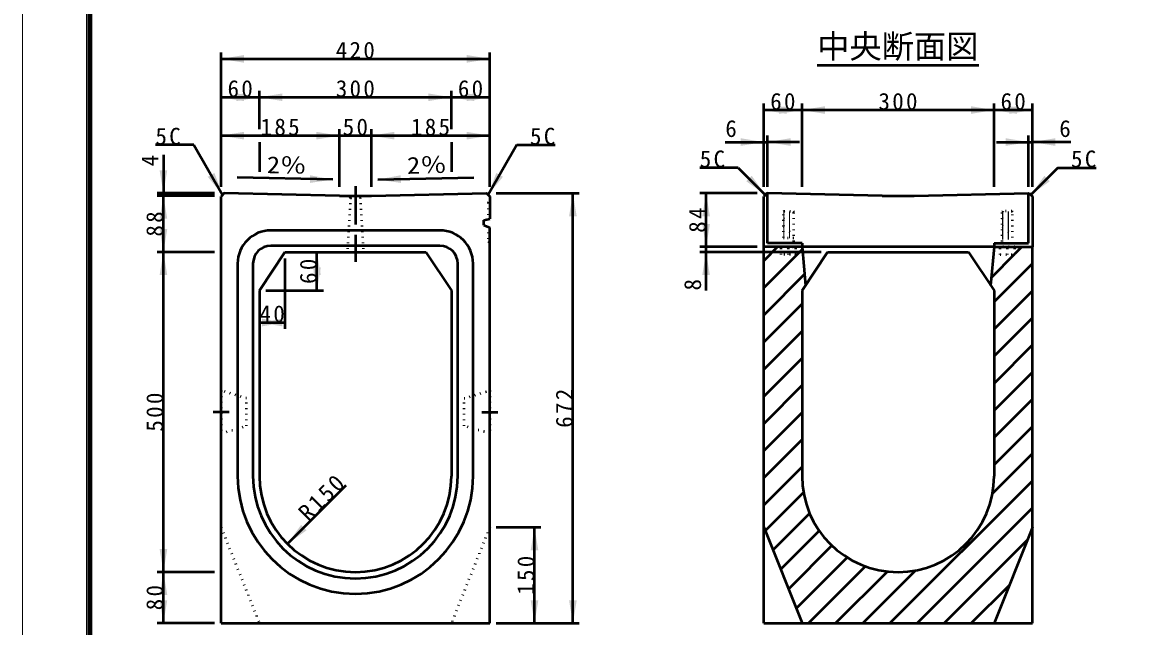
# Model space of a CAD drawing. Units: millimetres, scale not verified. Extents: x -2102 to 2102, y -1485 to 1485.
# Drawn here: x -2102 to -338, y -603 to 341 of the extents above; entities that cross this region are included whole.
import ezdxf
from ezdxf.enums import TextEntityAlignment as Align

# ---------------------------------------------------------------- set-up
doc = ezdxf.new("R2010")
doc.units = ezdxf.units.MM
doc.header["$LTSCALE"] = 5
doc.linetypes.add('DOTTED', pattern=[1.75, 0.25, -1.5])
doc.linetypes.add('LONG_DASHED_DOTTED', pattern=[15.25, 12, -1.5, 0.25, -1.5])
doc.layers.add('0-0_V-nasSTD', color=7, linetype='Continuous', lineweight=35)
doc.layers.add('0-1_0', color=7, linetype='Continuous', lineweight=50)
doc.styles.add('ＭＳ ゴシック', font='')
doc.styles.get('ＭＳ ゴシック').set_extended_font_data('MS Gothic')

msp = doc.modelspace()

# ---------------------------------------------------------------- linework, layer by layer
at = {"layer": '0-0_V-nasSTD', "lineweight": 100}
msp.add_line((-1997.5, 1380), (-1997.5, -1380), dxfattribs=at)
at = {"layer": '0-0_V-nasSTD', "lineweight": 50}
for p, q in [((-1732.353, 153.563), (-1732.353, 107.563)), ((-1432.353, 153.563), (-1432.353, 107.563)), ((-922.554, -10.037), (-944.156, -31.639)), ((-883.832, -13.741), (-944.156, -74.065)), ((-551.656, -20.977), (-540.717, -10.037)), ((-552.717, -22.037), (-588.321, -57.641)), ((-880.419, -52.754), (-944.156, -116.492)), ((-524.156, -35.903), (-584.156, -95.903)), ((-524.156, -78.329), (-584.156, -138.329)), ((-884.156, -98.918), (-944.156, -158.918)), ((-524.156, -120.756), (-584.156, -180.756)), ((-884.156, -141.345), (-944.156, -201.345)), ((-524.156, -163.182), (-584.156, -223.182)), ((-884.156, -183.771), (-944.156, -243.771)), ((-584.156, -265.609), (-524.156, -205.609)), ((-884.156, -226.197), (-944.156, -286.197)), ((-584.156, -308.035), (-524.156, -248.035)), ((-884.156, -268.624), (-944.156, -328.624)), ((-584.156, -350.461), (-524.156, -290.461)), ((-884.156, -311.05), (-944.156, -371.05)), ((-586.674, -395.406), (-524.156, -332.888)), ((-884.156, -353.477), (-944.156, -413.477)), ((-746.879, -598.037), (-524.156, -375.314)), ((-881.946, -393.693), (-941.909, -453.656)), ((-704.453, -598.037), (-524.156, -417.741)), ((-872.304, -426.477), (-929.787, -483.96)), ((-857.212, -453.812), (-917.665, -514.265)), ((-662.026, -598.037), (-532.243, -468.254)), ((-837.618, -476.644), (-905.543, -544.569)), ((-893.421, -574.874), (-813.735, -495.187)), ((-874.158, -598.037), (-785.205, -509.083)), ((-831.732, -598.037), (-750.805, -517.11)), ((-789.305, -598.037), (-706.787, -515.519)), ((-619.6, -598.037), (-560.527, -538.964))]:
    msp.add_line(p, q, dxfattribs=at)
at = {"layer": '0-0_V-nasSTD', "linetype": 'DOTTED', "lineweight": 50}
for p, q in [((-912.156, 45.963), (-913.156, 44.963)), ((-913.156, -4.037), (-913.156, 44.963)), ((-913.156, 44.242), (-897.156, 43.684)), ((-913.156, 42.242), (-897.156, 41.684)), ((-913.156, 40.242), (-897.156, 39.684)), ((-913.156, 38.242), (-897.156, 37.684)), ((-913.156, 36.242), (-897.156, 35.684)), ((-912.156, 45.963), (-898.156, 45.963)), ((-898.156, 45.963), (-897.156, 44.963)), ((-897.156, -10.037), (-897.156, 44.963)), ((-570.156, 45.963), (-571.156, 44.963)), ((-571.156, -10.037), (-571.156, 44.963)), ((-571.156, 44.242), (-555.156, 43.684)), ((-571.156, 42.242), (-555.156, 41.684)), ((-571.156, 40.242), (-555.156, 39.684)), ((-571.156, 38.242), (-555.156, 37.684)), ((-571.156, 36.242), (-555.156, 35.684)), ((-556.156, 45.963), (-570.156, 45.963)), ((-556.156, 45.963), (-555.156, 44.963)), ((-555.156, -4.037), (-555.156, 44.963)), ((-913.156, 34.242), (-897.156, 33.684)), ((-913.156, 32.242), (-897.156, 31.684)), ((-913.156, 30.242), (-897.156, 29.684)), ((-913.156, 28.242), (-897.156, 27.684)), ((-913.156, 26.242), (-897.156, 25.684)), ((-913.156, 24.242), (-897.156, 23.684)), ((-913.156, 22.242), (-897.156, 21.684)), ((-913.156, 20.242), (-897.156, 19.684)), ((-913.156, 18.242), (-897.156, 17.684)), ((-571.156, 34.242), (-555.156, 33.684)), ((-571.156, 32.242), (-555.156, 31.684)), ((-571.156, 30.242), (-555.156, 29.684)), ((-571.156, 28.242), (-555.156, 27.684)), ((-571.156, 26.242), (-555.156, 25.684)), ((-571.156, 24.242), (-555.156, 23.684)), ((-571.156, 22.242), (-555.156, 21.684)), ((-571.156, 20.242), (-555.156, 19.684)), ((-571.156, 18.242), (-555.156, 17.684)), ((-913.156, 16.242), (-897.156, 15.684)), ((-913.156, 14.242), (-897.156, 13.684)), ((-913.156, 12.242), (-897.156, 11.684)), ((-913.156, 10.242), (-897.156, 9.684)), ((-913.156, 8.242), (-897.156, 7.684)), ((-913.156, 6.242), (-897.156, 5.684)), ((-913.156, 4.242), (-905.156, 3.963)), ((-897.156, 3.963), (-913.156, 3.963)), ((-571.156, 16.242), (-555.156, 15.684)), ((-571.156, 14.242), (-555.156, 13.684)), ((-571.156, 12.242), (-555.156, 11.684)), ((-571.156, 10.242), (-555.156, 9.684)), ((-571.156, 8.242), (-555.156, 7.684)), ((-571.156, 6.242), (-555.156, 5.684)), ((-571.156, 4.242), (-563.156, 3.963)), ((-571.156, 3.963), (-555.156, 3.963)), ((-913.156, -4.037), (-913.156, -10.037)), ((-905.156, -22.037), (-905.156, -10.037)), ((-897.156, -4.037), (-897.156, -10.037)), ((-893.656, -22.037), (-893.656, -10.037)), ((-574.656, -22.037), (-574.656, -10.037)), ((-571.156, -4.037), (-571.156, -10.037)), ((-563.156, -22.037), (-563.156, -10.037)), ((-555.156, -4.037), (-555.156, -10.037)), ((-893.656, -22.037), (-916.656, -22.037)), ((-574.656, -22.037), (-551.656, -22.037))]:
    msp.add_line(p, q, dxfattribs=at)
at = {"layer": '0-0_V-nasSTD', "lineweight": 18}
for points in [[(-2102.5, -1485), (-2102.5, 1485), (2102.5, 1485), (2102.5, -1485)], [(-2002.5, -1385), (-2002.5, 1385), (2002.5, 1385), (2002.5, -1385)]]:
    msp.add_lwpolyline(points, close=True, dxfattribs=at)
at = {"layer": '0-0_V-nasSTD', "linetype": 'DOTTED', "lineweight": 50}
for points in [[(-916.656, -22.037), (-916.656, -10.037), (-893.656, -10.037)], [(-551.656, -22.037), (-551.656, -10.037), (-574.656, -10.037)]]:
    msp.add_lwpolyline(points, dxfattribs=at)
at = {"layer": '0-0_V-nasSTD'}
for points in [[(-1792.353, 283.963), (-1756.353, 277.963), (-1756.353, 289.963)], [(-1408.353, 277.963), (-1408.353, 289.963), (-1372.353, 283.963)], [(-1792.353, 223.963), (-1756.353, 217.963), (-1756.353, 229.963)], [(-1768.353, 217.963), (-1768.353, 229.963), (-1732.353, 223.963)], [(-1732.353, 223.963), (-1696.353, 217.963), (-1696.353, 229.963)], [(-1468.353, 217.963), (-1468.353, 229.963), (-1432.353, 223.963)], [(-1432.353, 223.963), (-1396.353, 217.963), (-1396.353, 229.963)], [(-1408.353, 217.963), (-1408.353, 229.963), (-1372.353, 223.963)], [(-944.156, 203.963), (-908.156, 197.963), (-908.156, 209.963)], [(-920.156, 197.963), (-920.156, 209.963), (-884.156, 203.963)], [(-884.156, 203.963), (-848.156, 197.963), (-848.156, 209.963)], [(-620.156, 197.963), (-620.156, 209.963), (-584.156, 203.963)], [(-584.156, 203.963), (-548.156, 197.963), (-548.156, 209.963)], [(-560.156, 197.963), (-560.156, 209.963), (-524.156, 203.963)], [(-1792.353, 163.963), (-1756.353, 157.963), (-1756.353, 169.963)], [(-1643.353, 157.963), (-1643.353, 169.963), (-1607.353, 163.963)], [(-1557.353, 163.963), (-1521.353, 157.963), (-1521.353, 169.963)], [(-1408.353, 157.963), (-1408.353, 169.963), (-1372.353, 163.963)], [(-980.156, 147.963), (-980.156, 159.963), (-944.156, 153.963)], [(-938.156, 153.963), (-902.156, 147.963), (-902.156, 159.963)], [(-566.156, 147.963), (-566.156, 159.963), (-530.156, 153.963)], [(-524.156, 153.963), (-488.156, 147.963), (-488.156, 159.963)], [(-1888.353, 109.963), (-1882.353, 73.963), (-1876.353, 109.963)], [(-1813.049, 99.64), (-1802.657, 105.64), (-1789.853, 71.463)], [(-1653.503, 90.062), (-1653.243, 102.059), (-1617.381, 95.282)], [(-1547.324, 95.282), (-1511.462, 102.059), (-1511.203, 90.062)], [(-1374.853, 71.463), (-1362.049, 105.64), (-1351.657, 99.64)], [(-971.355, 92.676), (-962.869, 101.161), (-941.656, 71.463)], [(-526.656, 71.463), (-505.443, 101.161), (-496.958, 92.676)], [(-1248.353, 37.963), (-1242.353, 73.963), (-1236.353, 37.963)], [(-1040.156, 37.963), (-1034.156, 73.963), (-1028.156, 37.963)], [(-1888.353, 33.963), (-1882.353, 69.963), (-1876.353, 33.963)], [(-1888.353, 17.963), (-1882.353, -18.037), (-1876.353, 17.963)], [(-1040.156, 25.963), (-1034.156, -10.037), (-1028.156, 25.963)], [(-1888.353, -54.037), (-1882.353, -18.037), (-1876.353, -54.037)], [(-1648.353, -54.037), (-1642.353, -18.037), (-1636.353, -54.037)], [(-1040.156, -54.037), (-1034.156, -18.037), (-1028.156, -54.037)], [(-1648.353, -42.037), (-1642.353, -78.037), (-1636.353, -42.037)], [(-1732.353, -128.037), (-1696.353, -134.037), (-1696.353, -122.037)], [(-1728.353, -134.037), (-1728.353, -122.037), (-1692.353, -128.037)], [(-1688.419, -474.103), (-1667.206, -444.405), (-1658.72, -452.89)], [(-1308.353, -484.037), (-1302.353, -448.037), (-1296.353, -484.037)], [(-1888.353, -482.037), (-1882.353, -518.037), (-1876.353, -482.037)], [(-1888.353, -554.037), (-1882.353, -518.037), (-1876.353, -554.037)], [(-1888.353, -562.037), (-1882.353, -598.037), (-1876.353, -562.037)], [(-1308.353, -562.037), (-1302.353, -598.037), (-1296.353, -562.037)], [(-1248.353, -562.037), (-1242.353, -598.037), (-1236.353, -562.037)]]:
    msp.add_solid(points, dxfattribs=at)
at = {"layer": '0-1_0'}
for p, q in [((-1792.353, 83.963), (-1792.353, 293.963)), ((-1792.353, 283.963), (-1372.353, 283.963)), ((-1372.353, 83.963), (-1372.353, 293.963)), ((-860.559, 273.963), (-607.753, 273.963)), ((-1732.353, 173.963), (-1732.353, 233.963)), ((-1432.353, 173.963), (-1432.353, 233.963)), ((-944.156, 83.963), (-944.156, 213.963)), ((-884.156, 83.963), (-884.156, 213.963)), ((-584.156, 83.963), (-584.156, 213.963)), ((-524.156, 83.963), (-524.156, 213.963)), ((-884.156, 203.963), (-944.156, 203.963)), ((-1792.353, 163.963), (-1607.353, 163.963)), ((-1607.353, 83.963), (-1607.353, 173.963)), ((-1607.353, 163.963), (-1557.353, 163.963)), ((-1557.353, 83.963), (-1557.353, 173.963)), ((-1557.353, 163.963), (-1372.353, 163.963)), ((-938.156, 83.963), (-938.156, 163.963)), ((-530.156, 83.963), (-530.156, 163.963)), ((-1834.853, 149.405), (-1894.853, 149.405)), ((-1834.853, 149.405), (-1789.853, 71.463)), ((-1329.853, 149.405), (-1374.853, 71.463)), ((-1329.853, 149.405), (-1269.853, 149.405)), ((-1004.156, 153.963), (-944.156, 153.963)), ((-944.156, 153.963), (-938.156, 153.963)), ((-888.156, 153.963), (-938.156, 153.963)), ((-580.156, 153.963), (-530.156, 153.963)), ((-530.156, 153.963), (-524.156, 153.963)), ((-464.156, 153.963), (-524.156, 153.963)), ((-1882.353, 133.963), (-1882.353, 73.963)), ((-984.083, 113.889), (-1044.083, 113.889)), ((-984.083, 113.889), (-941.656, 71.463)), ((-484.23, 113.889), (-526.656, 71.463)), ((-484.23, 113.889), (-424.23, 113.889)), ((-1617.381, 95.282), (-1767.346, 98.524)), ((-1547.324, 95.282), (-1397.359, 98.524)), ((-1802.353, 73.963), (-1892.353, 73.963)), ((-1882.353, 69.963), (-1882.353, 73.963)), ((-1362.353, 73.963), (-1232.353, 73.963)), ((-1242.353, -598.037), (-1242.353, 73.963)), ((-954.156, 73.963), (-1044.156, 73.963)), ((-1034.156, -10.037), (-1034.156, 73.963)), ((-939.156, 73.963), (-944.156, 68.963)), ((-939.156, 73.963), (-938.156, 73.963)), ((-938.156, -4.037), (-938.156, 73.963)), ((-759.156, 69.963), (-938.156, 73.963)), ((-530.156, -4.037), (-530.156, 73.963)), ((-529.156, 73.963), (-524.156, 68.963)), ((-1802.353, 69.963), (-1892.353, 69.963)), ((-1882.353, -18.037), (-1882.353, 69.963)), ((-1792.353, -598.037), (-1792.353, 68.963)), ((-1607.353, 69.963), (-1557.353, 69.963)), ((-1372.353, 68.963), (-1372.353, 33.978)), ((-944.156, -10.037), (-944.156, 68.963)), ((-759.156, 69.963), (-709.156, 69.963)), ((-524.156, 68.963), (-524.156, -10.037)), ((-1381.353, 31.963), (-1372.353, 33.978)), ((-1381.353, 23.963), (-1381.353, 31.963)), ((-1381.353, 23.963), (-1372.353, 20.605)), ((-1372.353, -598.037), (-1372.353, 20.605)), ((-1450.353, 15.963), (-1714.353, 15.963)), ((-1450.353, -8.037), (-1714.353, -8.037)), ((-954.156, -10.037), (-1044.156, -10.037)), ((-1034.156, -18.037), (-1034.156, -10.037)), ((-944.156, -598.037), (-944.156, -10.037)), ((-884.156, -4.037), (-938.156, -4.037)), ((-884.156, -10.037), (-878.897, -70.149)), ((-584.156, -10.037), (-884.156, -10.037)), ((-584.156, -10.037), (-589.415, -70.149)), ((-584.156, -4.037), (-530.156, -4.037)), ((-524.156, -598.037), (-524.156, -10.037)), ((-1802.353, -18.037), (-1892.353, -18.037)), ((-1692.353, -18.037), (-1732.353, -78.037)), ((-1692.353, -18.037), (-1472.353, -18.037)), ((-1692.353, -28.037), (-1692.353, -138.037)), ((-1642.353, -78.037), (-1642.353, -18.037)), ((-1472.353, -18.037), (-1432.353, -78.037)), ((-854.156, -18.037), (-1044.156, -18.037)), ((-1034.156, -78.037), (-1034.156, -18.037)), ((-844.156, -18.037), (-884.156, -78.037)), ((-844.156, -18.037), (-624.156, -18.037)), ((-624.156, -18.037), (-584.156, -78.037)), ((-1766.353, -36.037), (-1766.353, -368.037)), ((-1742.353, -36.037), (-1742.353, -368.037)), ((-1422.353, -368.037), (-1422.353, -36.037)), ((-1398.353, -368.037), (-1398.353, -36.037)), ((-1732.353, -78.037), (-1732.353, -368.037)), ((-1722.353, -78.037), (-1632.353, -78.037)), ((-1432.353, -78.037), (-1432.353, -368.037)), ((-884.156, -78.037), (-884.156, -368.037)), ((-584.156, -78.037), (-584.156, -368.037)), ((-1732.353, -128.037), (-1692.353, -128.037)), ((-1688.419, -474.103), (-1596.495, -382.179)), ((-1362.353, -448.037), (-1292.353, -448.037)), ((-1302.353, -598.037), (-1302.353, -448.037)), ((-944.156, -448.037), (-884.156, -598.037)), ((-524.156, -448.037), (-584.156, -598.037)), ((-1802.353, -518.037), (-1892.353, -518.037)), ((-1802.353, -598.037), (-1892.353, -598.037)), ((-1792.353, -598.037), (-1372.353, -598.037)), ((-1362.353, -598.037), (-1232.353, -598.037)), ((-944.156, -598.037), (-524.156, -598.037))]:
    msp.add_line(p, q, dxfattribs=at)
at = {"layer": '0-1_0', "linetype": 'LONG_DASHED_DOTTED'}
for p, q in [((-1582.353, 84.963), (-1582.353, -33.037)), ((-1779.853, -268.037), (-1804.853, -268.037)), ((-1384.853, -268.037), (-1359.853, -268.037))]:
    msp.add_line(p, q, dxfattribs=at)
at = {"layer": '0-1_0', "linetype": 'DOTTED'}
for p, q in [((-1589.853, 66.963), (-1594.853, -18.037)), ((-1589.853, 66.963), (-1592.853, 69.963)), ((-1589.853, 66.963), (-1574.853, 66.963)), ((-1574.853, 66.963), (-1571.853, 69.963)), ((-1574.853, 66.963), (-1569.853, -18.037)), ((-1374.653, 58.963), (-1372.353, 61.263)), ((-1374.653, 58.963), (-1374.653, 33.463)), ((-1792.353, -448.037), (-1732.353, -598.037)), ((-1372.353, -448.037), (-1432.353, -598.037))]:
    msp.add_line(p, q, dxfattribs=at)
at = {"layer": '0-1_0'}
for points in [[(-1792.353, 223.963), (-1732.353, 223.963), (-1432.353, 223.963), (-1372.353, 223.963)], [(-524.156, 203.963), (-584.156, 203.963), (-884.156, 203.963)], [(-1607.353, 69.963), (-1787.353, 73.963), (-1792.353, 68.963)], [(-1557.353, 69.963), (-1377.353, 73.963), (-1372.353, 68.963)], [(-709.156, 69.963), (-530.156, 73.963), (-529.156, 73.963)], [(-884.156, -4.037), (-884.156, -10.037), (-944.156, -10.037)], [(-584.156, -4.037), (-584.156, -10.037), (-524.156, -10.037)], [(-1882.353, -598.037), (-1882.353, -518.037), (-1882.353, -18.037)]]:
    msp.add_lwpolyline(points, dxfattribs=at)
at = {"layer": '0-1_0', "linetype": 'DOTTED'}
msp.add_lwpolyline([(-1374.653, 21.463), (-1374.653, -1.037), (-1372.353, -3.337)], dxfattribs=at)
for points in [[(-1752.353, -246.537), (-1792.353, -234.537), (-1792.353, -301.537), (-1752.353, -289.537)], [(-1412.353, -246.537), (-1372.353, -234.537), (-1372.353, -301.537), (-1412.353, -289.537)]]:
    msp.add_lwpolyline(points, close=True, dxfattribs=at)
at = {"layer": '0-1_0'}
for centre, radius, start, end in [((-1714.353, -36.037), 52, 90, 180), ((-1450.353, -36.037), 52, 0, 90), ((-1714.353, -36.037), 28, 90, 180), ((-1450.353, -36.037), 28, 0, 90), ((-1582.353, -368.037), 184, 180, 270), ((-1582.353, -368.037), 160, 180, 270), ((-1582.353, -368.037), 150, 180, 270), ((-1582.353, -368.037), 150, 270, 0), ((-1582.353, -368.037), 184, 270, 0), ((-1582.353, -368.037), 160, 270, 0), ((-734.156, -368.037), 150, 180, 270), ((-734.156, -368.037), 150, 270, 0)]:
    msp.add_arc(centre, radius, start, end, dxfattribs=at)

# ---------------------------------------------------------------- texts
at = {"layer": '0-0_V-nasSTD', "style": 'ＭＳ ゴシック'}
for s, height, p in [('中央断面図', 36.95, (-860.559, 273.963)), ('6', 26.39, (-1004.156, 153.963)), ('6', 26.39, (-482.156, 153.963))]:
    msp.add_text(s, height=height, dxfattribs=at).set_placement(p, align=Align.BOTTOM_LEFT)
for s, p in [('4', (-1882.353, 115.963)), ('8', (-1034.156, -78.037))]:
    msp.add_text(s, height=26.39, rotation=90, dxfattribs=at).set_placement(p, align=Align.BOTTOM_LEFT)
at = {"layer": '0-0_V-nasSTD', "style": 'ＭＳ ゴシック', "width": 1.15}
for rotation, p in [(358.761, (-1721.157, 97.526)), (1.239, (-1501.135, 96.281))]:
    msp.add_text('2％', height=26.39, rotation=rotation, dxfattribs=at).set_placement(p, align=Align.BOTTOM_LEFT)
at = {"layer": '0-0_V-nasSTD', "char_height": 26.39, "attachment_point": 7, "style": 'ＭＳ ゴシック'}
for s, insert in [('\\T1.2;420', (-1612.953, 283.963)), ('\\T1.2;60', (-1782.153, 223.963)), ('\\T1.2;300', (-1612.953, 223.963)), ('\\T1.2;60', (-1422.153, 223.963)), ('\\T1.2;60', (-933.956, 203.963)), ('\\T1.2;300', (-764.756, 203.963)), ('\\T1.2;60', (-573.956, 203.963)), ('\\T1.2;5C', (-1894.853, 149.405)), ('\\T1.2;185', (-1730.453, 163.963)), ('\\T1.2;50', (-1602.153, 163.963)), ('\\T1.2;185', (-1495.453, 163.963)), ('\\T1.2;5C', (-1309.453, 149.405)), ('\\T1.2;5C', (-1044.083, 113.889)), ('\\T1.2;5C', (-463.83, 113.889)), ('\\T1.2;40', (-1732.153, -128.037))]:
    msp.add_mtext(s, dxfattribs=dict(at, insert=insert))
for s, insert, rotation in [('\\T1.2;88', (-1882.353, 6.163), 90), ('\\T1.2;84', (-1034.156, 12.163), 90), ('\\T1.2;60', (-1642.353, -67.837), 90), ('\\T1.2;500', (-1882.353, -298.637), 90), ('\\T1.2;672', (-1242.353, -292.637), 90), ('\\T1.2;R150', (-1655.043, -440.728), 45), ('\\T1.2;150', (-1302.353, -553.637), 90), ('\\T1.2;80', (-1882.353, -577.837), 90)]:
    msp.add_mtext(s, dxfattribs=dict(at, insert=insert, rotation=rotation))

doc.saveas('drawing.dxf')
